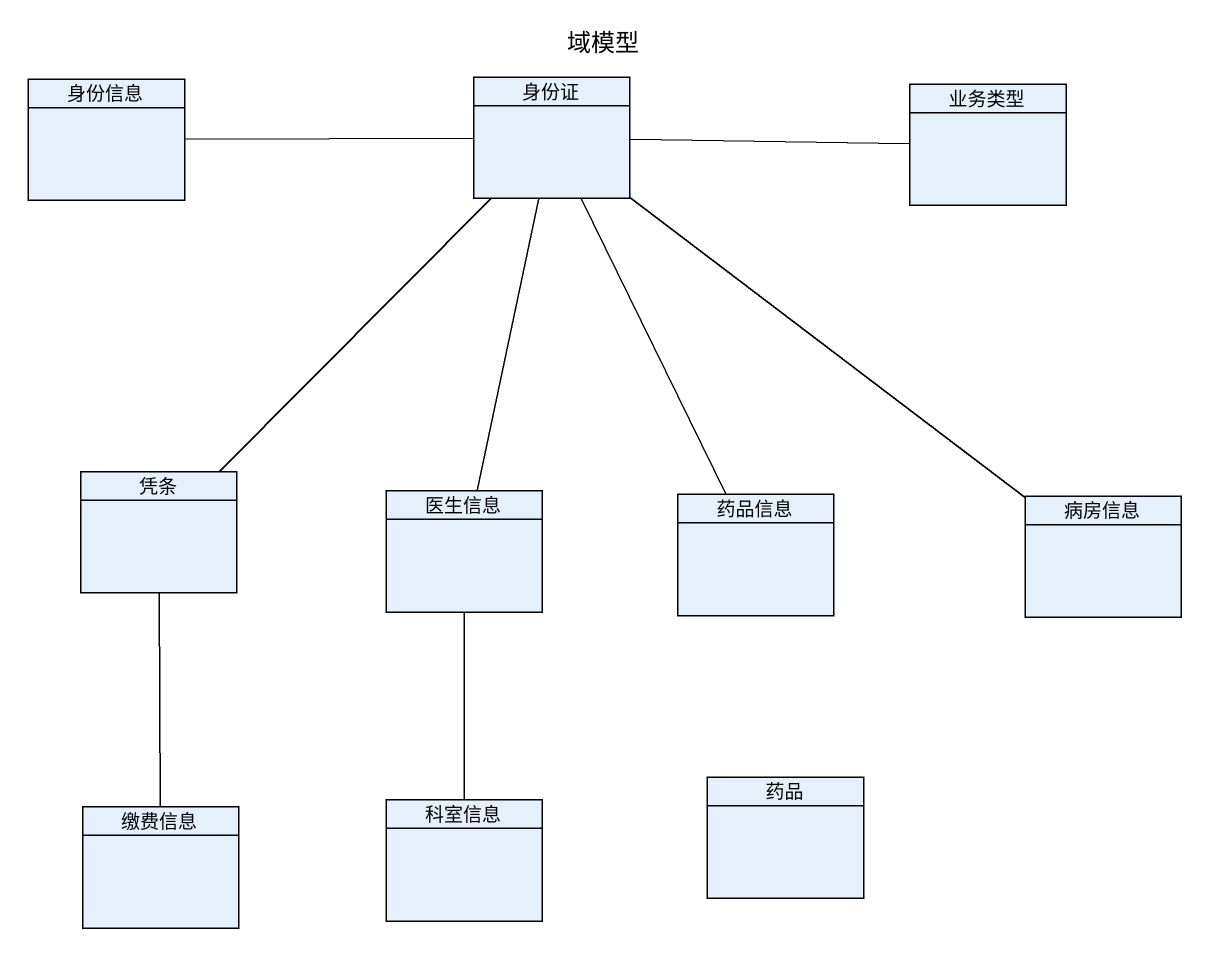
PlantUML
@startuml
title 域模型
hide circle
hide empty members
class 身份信息
class 身份证
class 业务类型
class 凭条
class 医生信息
class 药品信息
class 病房信息
class 缴费信息
class 科室信息
class 药品
身份证 -left- 身份信息
身份证 -right- 业务类型
身份证 -- 凭条
身份证 -- 医生信息
身份证 -- 药品信息
身份证 -- 病房信息
凭条 -- 缴费信息
医生信息 -- 科室信息
@enduml
